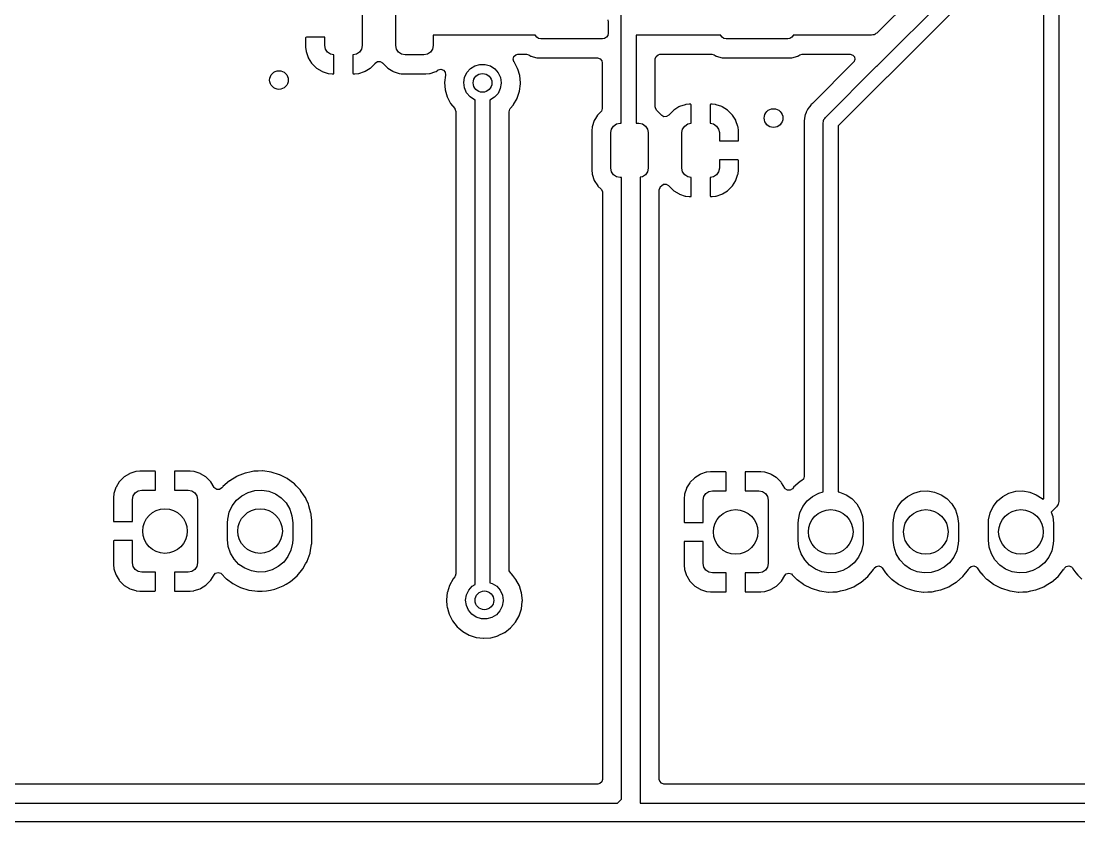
# Model space of a CAD drawing. Extents: x 63 to 234, y -148 to -41.
# Drawn here: x 122.4 to 150.65, y -147.57 to -126.19 of the extents above; entities that cross this region are included whole.
import ezdxf

# ---------------------------------------------------------------- set-up
doc = ezdxf.new("R2010")
doc.units = 0
doc.layers.add('BLACK', color=7, linetype='CONTINUOUS')

msp = doc.modelspace()

# ---------------------------------------------------------------- linework, layer by layer
at = {"layer": 'BLACK', "linetype": 'CONTINUOUS'}
for p, q in [((149.711, -138.935), (149.711, -96.8745)), ((150.111, -96.8764), (150.111, -139.019)), ((138.427, -128.917), (138.427, -122.755)), ((145.27, -127.378), (148.568, -124.081)), ((147.237, -124.525), (145.255, -126.507)), ((148.909, -124.305), (145.539, -127.675)), ((131.507, -125.89), (131.507, -126.84)), ((132.407, -126.84), (132.407, -125.89)), ((138.066, -126.158), (138.077, -126.215)), ((138.077, -126.215), (138.077, -126.515)), ((138.077, -126.515), (138.066, -126.572)), ((145.19, -126.548), (145.18, -126.554)), ((145.201, -126.545), (145.19, -126.548)), ((145.227, -126.524), (145.201, -126.545)), ((145.255, -126.507), (145.227, -126.524)), ((130.001, -126.625), (129.999, -126.633)), ((129.999, -126.633), (129.999, -126.887)), ((130.002, -126.623), (130.001, -126.625)), ((130.017, -126.619), (130.002, -126.623)), ((130.507, -126.619), (130.017, -126.619)), ((130.507, -126.84), (130.507, -126.619)), ((136.137, -126.565), (133.407, -126.565)), ((133.407, -126.565), (133.407, -126.84)), ((136.138, -126.572), (136.137, -126.565)), ((136.171, -126.621), (136.138, -126.572)), ((136.22, -126.654), (136.171, -126.621)), ((136.277, -126.665), (136.22, -126.654)), ((137.927, -126.665), (136.277, -126.665)), ((137.984, -126.654), (137.927, -126.665)), ((138.033, -126.621), (137.984, -126.654)), ((138.066, -126.572), (138.033, -126.621)), ((141.087, -126.565), (138.827, -126.565)), ((138.827, -126.565), (138.827, -128.917)), ((141.088, -126.572), (141.087, -126.565)), ((141.121, -126.621), (141.088, -126.572)), ((141.17, -126.654), (141.121, -126.621)), ((141.227, -126.665), (141.17, -126.654)), ((142.877, -126.665), (141.227, -126.665)), ((142.934, -126.654), (142.877, -126.665)), ((142.983, -126.621), (142.934, -126.654)), ((143.016, -126.572), (142.983, -126.621)), ((143.017, -126.565), (143.016, -126.572)), ((145.114, -126.565), (143.017, -126.565)), ((145.147, -126.558), (145.114, -126.565)), ((145.18, -126.554), (145.147, -126.558)), ((129.999, -126.887), (129.999, -126.894)), ((129.999, -126.894), (130.009, -126.989)), ((130.009, -126.989), (130.012, -127.003)), ((130.012, -127.003), (130.064, -127.157)), ((130.526, -126.936), (130.507, -126.84)), ((130.58, -127.017), (130.526, -126.936)), ((130.661, -127.071), (130.58, -127.017)), ((130.753, -127.089), (130.661, -127.071)), ((130.753, -127.584), (130.753, -127.089)), ((131.353, -127.071), (131.261, -127.089)), ((131.261, -127.089), (131.261, -127.58)), ((131.434, -127.017), (131.353, -127.071)), ((131.488, -126.936), (131.434, -127.017)), ((131.507, -126.84), (131.488, -126.936)), ((132.426, -126.936), (132.407, -126.84)), ((132.48, -127.017), (132.426, -126.936)), ((132.561, -127.071), (132.48, -127.017)), ((132.657, -127.09), (132.561, -127.071)), ((133.157, -127.09), (132.657, -127.09)), ((133.253, -127.071), (133.157, -127.09)), ((133.334, -127.017), (133.253, -127.071)), ((133.388, -126.936), (133.334, -127.017)), ((133.407, -126.84), (133.388, -126.936)), ((135.557, -127.133), (135.61, -127.086)), ((135.61, -127.086), (135.664, -127.073)), ((135.664, -127.073), (135.893, -127.073)), ((135.893, -127.073), (135.957, -127.091)), ((135.957, -127.091), (136.013, -127.124)), ((139.356, -127.131), (139.409, -127.085)), ((139.409, -127.085), (139.462, -127.073)), ((139.462, -127.073), (140.843, -127.073)), ((140.843, -127.073), (140.907, -127.091)), ((140.907, -127.091), (140.963, -127.124)), ((143.141, -127.124), (143.197, -127.091)), ((143.197, -127.091), (143.261, -127.073)), ((143.261, -127.073), (144.543, -127.073)), ((144.543, -127.073), (144.611, -127.094)), ((144.611, -127.094), (144.658, -127.147)), ((130.064, -127.157), (130.07, -127.17)), ((130.07, -127.17), (130.155, -127.308)), ((130.155, -127.308), (130.164, -127.319)), ((130.164, -127.319), (130.279, -127.434)), ((131.736, -127.433), (131.851, -127.318)), ((131.851, -127.318), (131.858, -127.309)), ((131.858, -127.309), (131.916, -127.268)), ((131.916, -127.268), (131.987, -127.265)), ((131.987, -127.265), (132.048, -127.301)), ((132.048, -127.301), (132.055, -127.308)), ((132.055, -127.308), (132.059, -127.314)), ((132.059, -127.314), (132.184, -127.439)), ((134.398, -127.457), (134.517, -127.382)), ((134.517, -127.382), (134.654, -127.343)), ((134.654, -127.343), (134.796, -127.344)), ((134.796, -127.344), (134.931, -127.384)), ((134.931, -127.384), (135.05, -127.461)), ((135.538, -127.201), (135.557, -127.133)), ((135.56, -127.269), (135.538, -127.201)), ((135.562, -127.273), (135.56, -127.269)), ((135.566, -127.277), (135.562, -127.273)), ((135.659, -127.452), (135.566, -127.277)), ((136.013, -127.124), (136.021, -127.126)), ((136.021, -127.126), (136.021, -127.126)), ((136.021, -127.126), (136.073, -127.142)), ((136.073, -127.142), (136.173, -127.171)), ((136.173, -127.171), (136.18, -127.171)), ((136.18, -127.171), (136.18, -127.171)), ((136.18, -127.171), (136.208, -127.173)), ((136.208, -127.173), (136.208, -127.173)), ((136.208, -127.173), (136.21, -127.173)), ((136.21, -127.173), (137.792, -127.173)), ((137.792, -127.173), (137.861, -127.194)), ((137.861, -127.194), (137.907, -127.247)), ((137.907, -127.247), (137.918, -127.299)), ((137.918, -127.299), (137.918, -128.522)), ((139.335, -127.2), (139.356, -127.131)), ((139.335, -128.479), (139.335, -127.2)), ((140.963, -127.124), (140.971, -127.126)), ((140.971, -127.126), (140.971, -127.126)), ((140.971, -127.126), (141.023, -127.142)), ((141.023, -127.142), (141.123, -127.171)), ((141.123, -127.171), (141.13, -127.171)), ((141.13, -127.171), (141.13, -127.171)), ((141.13, -127.171), (141.158, -127.173)), ((141.158, -127.173), (141.158, -127.173)), ((141.158, -127.173), (141.16, -127.173)), ((141.16, -127.173), (142.944, -127.173)), ((142.944, -127.173), (142.946, -127.173)), ((142.946, -127.173), (142.974, -127.171)), ((142.946, -127.173), (142.946, -127.173)), ((142.974, -127.171), (142.974, -127.171)), ((142.974, -127.171), (142.981, -127.171)), ((142.981, -127.171), (143.081, -127.142)), ((143.081, -127.142), (143.133, -127.126)), ((143.133, -127.126), (143.141, -127.124)), ((143.133, -127.126), (143.133, -127.126)), ((144.632, -127.289), (143.541, -128.38)), ((143.881, -128.76), (145.248, -127.392)), ((144.639, -127.282), (144.632, -127.289)), ((144.668, -127.217), (144.639, -127.282)), ((144.658, -127.147), (144.668, -127.217)), ((145.248, -127.392), (145.27, -127.378)), ((130.279, -127.434), (130.29, -127.443)), ((130.29, -127.443), (130.428, -127.528)), ((130.428, -127.528), (130.441, -127.534)), ((130.441, -127.534), (130.596, -127.585)), ((130.596, -127.585), (130.609, -127.588)), ((130.609, -127.588), (130.703, -127.598)), ((130.703, -127.598), (130.71, -127.598)), ((130.71, -127.598), (130.735, -127.598)), ((130.735, -127.598), (130.75, -127.594)), ((130.75, -127.594), (130.751, -127.592)), ((130.751, -127.592), (130.753, -127.584)), ((131.261, -127.58), (131.265, -127.595)), ((131.265, -127.595), (131.267, -127.596)), ((131.267, -127.596), (131.275, -127.598)), ((131.275, -127.598), (131.304, -127.598)), ((131.304, -127.598), (131.311, -127.598)), ((131.311, -127.598), (131.406, -127.588)), ((131.406, -127.588), (131.42, -127.585)), ((131.42, -127.585), (131.574, -127.533)), ((131.574, -127.533), (131.587, -127.527)), ((131.587, -127.527), (131.725, -127.442)), ((131.725, -127.442), (131.736, -127.433)), ((132.184, -127.439), (132.19, -127.443)), ((132.19, -127.443), (132.19, -127.443)), ((132.19, -127.443), (132.328, -127.528)), ((132.328, -127.528), (132.334, -127.532)), ((132.334, -127.532), (132.391, -127.551)), ((132.391, -127.551), (132.496, -127.586)), ((132.496, -127.586), (132.496, -127.586)), ((132.496, -127.586), (132.502, -127.588)), ((132.502, -127.588), (132.509, -127.588)), ((132.509, -127.588), (132.509, -127.588)), ((132.509, -127.588), (132.552, -127.593)), ((132.552, -127.593), (132.607, -127.598)), ((132.607, -127.598), (133.207, -127.598)), ((133.207, -127.598), (133.211, -127.598)), ((133.211, -127.598), (133.306, -127.588)), ((133.211, -127.598), (133.211, -127.598)), ((133.306, -127.588), (133.306, -127.588)), ((133.306, -127.588), (133.313, -127.588)), ((133.313, -127.588), (133.32, -127.585)), ((133.32, -127.585), (133.452, -127.541)), ((133.32, -127.585), (133.32, -127.585)), ((133.452, -127.541), (133.481, -127.532)), ((133.481, -127.532), (133.531, -127.5)), ((133.531, -127.5), (133.541, -127.494)), ((133.541, -127.494), (133.61, -127.475)), ((133.61, -127.475), (133.678, -127.496)), ((133.678, -127.496), (133.723, -127.551)), ((133.73, -127.628), (133.708, -127.824)), ((133.723, -127.551), (133.731, -127.626)), ((133.731, -127.626), (133.73, -127.628)), ((134.243, -127.692), (134.304, -127.564)), ((134.304, -127.564), (134.398, -127.457)), ((135.05, -127.461), (135.143, -127.569)), ((135.143, -127.569), (135.202, -127.698)), ((135.673, -127.498), (135.659, -127.452)), ((135.706, -127.61), (135.673, -127.498)), ((135.716, -127.641), (135.706, -127.61)), ((135.735, -127.838), (135.716, -127.641)), ((145.539, -127.675), (145.517, -127.689)), ((133.708, -127.824), (133.725, -128.021)), ((134.222, -127.832), (134.243, -127.692)), ((134.24, -127.973), (134.222, -127.832)), ((135.221, -127.85), (135.198, -127.99)), ((135.202, -127.698), (135.222, -127.838)), ((135.222, -127.838), (135.221, -127.85)), ((135.71, -128.063), (135.735, -127.866)), ((135.735, -127.866), (135.735, -127.838)), ((145.517, -127.689), (144.222, -128.984)), ((133.725, -128.021), (133.779, -128.211)), ((133.779, -128.211), (133.87, -128.387)), ((134.297, -128.102), (134.24, -127.973)), ((134.388, -128.211), (134.297, -128.102)), ((134.506, -128.289), (134.388, -128.211)), ((135.041, -128.223), (134.922, -128.296)), ((135.136, -128.118), (135.041, -128.223)), ((135.198, -127.99), (135.136, -128.118)), ((135.647, -128.25), (135.71, -128.063)), ((133.87, -128.387), (133.979, -128.525)), ((133.979, -128.525), (133.986, -128.534)), ((134.522, -128.294), (134.506, -128.289)), ((134.522, -141.229), (134.522, -128.294)), ((134.922, -128.296), (134.922, -141.184)), ((135.45, -128.54), (135.461, -128.525)), ((135.461, -128.525), (135.546, -128.427)), ((135.546, -128.427), (135.55, -128.422)), ((135.546, -128.427), (135.546, -128.427)), ((135.55, -128.422), (135.553, -128.417)), ((135.553, -128.417), (135.644, -128.256)), ((135.644, -128.256), (135.647, -128.25)), ((137.918, -128.522), (137.898, -128.59)), ((139.338, -128.506), (139.335, -128.479)), ((139.372, -128.568), (139.338, -128.506)), ((139.968, -128.479), (139.831, -128.565)), ((139.982, -128.473), (139.968, -128.479)), ((140.136, -128.422), (139.982, -128.473)), ((140.149, -128.419), (140.136, -128.422)), ((140.245, -128.409), (140.149, -128.419)), ((140.251, -128.409), (140.245, -128.409)), ((140.281, -128.409), (140.251, -128.409)), ((140.289, -128.41), (140.281, -128.409)), ((140.29, -128.411), (140.289, -128.41)), ((140.294, -128.427), (140.29, -128.411)), ((140.294, -128.917), (140.294, -128.427)), ((140.804, -128.414), (140.802, -128.422)), ((140.802, -128.422), (140.802, -128.917)), ((140.805, -128.413), (140.804, -128.414)), ((140.821, -128.409), (140.805, -128.413)), ((140.846, -128.409), (140.821, -128.409)), ((140.852, -128.409), (140.846, -128.409)), ((140.946, -128.419), (140.852, -128.409)), ((140.96, -128.421), (140.946, -128.419)), ((141.114, -128.473), (140.96, -128.421)), ((141.127, -128.479), (141.114, -128.473)), ((141.265, -128.564), (141.127, -128.479)), ((143.451, -128.481), (143.412, -128.531)), ((143.455, -128.476), (143.451, -128.481)), ((143.487, -128.43), (143.455, -128.476)), ((143.492, -128.423), (143.487, -128.43)), ((143.535, -128.385), (143.492, -128.423)), ((143.541, -128.38), (143.535, -128.385)), ((133.986, -128.534), (134.012, -128.599)), ((134.012, -128.599), (134.013, -128.612)), ((134.013, -128.612), (134.013, -140.946)), ((135.43, -128.608), (135.45, -128.54)), ((135.43, -140.832), (135.43, -128.608)), ((137.741, -128.787), (137.706, -128.844)), ((137.795, -128.7), (137.741, -128.787)), ((137.799, -128.693), (137.795, -128.7)), ((137.795, -128.7), (137.795, -128.7)), ((137.865, -128.627), (137.799, -128.693)), ((137.882, -128.611), (137.865, -128.627)), ((137.898, -128.59), (137.882, -128.611)), ((139.497, -128.692), (139.372, -128.568)), ((139.501, -128.698), (139.497, -128.692)), ((139.507, -128.706), (139.501, -128.698)), ((139.569, -128.742), (139.507, -128.706)), ((139.64, -128.738), (139.569, -128.742)), ((139.698, -128.697), (139.64, -128.738)), ((139.705, -128.688), (139.698, -128.697)), ((139.819, -128.574), (139.705, -128.688)), ((139.831, -128.565), (139.819, -128.574)), ((141.277, -128.573), (141.265, -128.564)), ((141.391, -128.687), (141.277, -128.573)), ((141.4, -128.699), (141.391, -128.687)), ((141.486, -128.837), (141.4, -128.699)), ((143.321, -128.793), (143.31, -128.856)), ((143.322, -128.787), (143.321, -128.793)), ((143.33, -128.731), (143.322, -128.787)), ((143.331, -128.724), (143.33, -128.731)), ((143.33, -128.731), (143.33, -128.731)), ((143.333, -128.716), (143.331, -128.724)), ((143.334, -128.714), (143.333, -128.716)), ((143.339, -128.698), (143.334, -128.714)), ((143.34, -128.695), (143.339, -128.698)), ((143.341, -128.688), (143.34, -128.695)), ((143.367, -128.629), (143.341, -128.688)), ((143.37, -128.623), (143.367, -128.629)), ((143.39, -128.571), (143.37, -128.623)), ((143.393, -128.564), (143.39, -128.571)), ((143.39, -128.571), (143.39, -128.571)), ((143.397, -128.558), (143.393, -128.564)), ((143.399, -128.555), (143.397, -128.558)), ((143.407, -128.54), (143.399, -128.555)), ((143.408, -128.538), (143.407, -128.54)), ((143.412, -128.531), (143.408, -128.538)), ((143.842, -128.814), (143.863, -128.788)), ((143.863, -128.788), (143.881, -128.76)), ((137.651, -129.012), (137.64, -129.116)), ((137.706, -128.844), (137.651, -129.012)), ((138.148, -129.167), (138.167, -129.071)), ((138.167, -129.071), (138.222, -128.99)), ((138.222, -128.99), (138.303, -128.936)), ((138.303, -128.936), (138.398, -128.917)), ((138.398, -128.917), (138.427, -128.917)), ((138.827, -128.917), (138.898, -128.917)), ((138.898, -128.917), (138.994, -128.936)), ((138.994, -128.936), (139.075, -128.99)), ((139.075, -128.99), (139.129, -129.071)), ((139.129, -129.071), (139.148, -129.167)), ((140.048, -129.167), (140.067, -129.071)), ((140.067, -129.071), (140.122, -128.99)), ((140.122, -128.99), (140.203, -128.936)), ((140.203, -128.936), (140.294, -128.917)), ((140.802, -128.917), (140.894, -128.936)), ((140.894, -128.936), (140.975, -128.99)), ((140.975, -128.99), (141.029, -129.071)), ((141.029, -129.071), (141.048, -129.167)), ((141.492, -128.85), (141.486, -128.837)), ((141.543, -129.004), (141.492, -128.85)), ((141.546, -129.017), (141.543, -129.004)), ((141.556, -129.113), (141.546, -129.017)), ((143.31, -128.856), (143.31, -128.864)), ((143.31, -128.864), (143.31, -128.864)), ((143.31, -128.864), (143.313, -128.918)), ((143.313, -128.918), (143.314, -128.926)), ((143.314, -128.926), (143.314, -138.349)), ((143.822, -128.901), (143.829, -128.868)), ((143.822, -138.76), (143.822, -128.901)), ((143.829, -128.868), (143.833, -128.835)), ((143.833, -128.835), (143.839, -128.825)), ((143.839, -128.825), (143.842, -128.814)), ((144.222, -128.984), (144.222, -138.758)), ((137.64, -129.116), (137.64, -130.167)), ((138.148, -130.117), (138.148, -129.167)), ((139.148, -129.167), (139.148, -130.117)), ((140.048, -130.117), (140.048, -129.167)), ((141.048, -129.167), (141.048, -129.388)), ((141.555, -129.382), (141.556, -129.374)), ((141.556, -129.12), (141.556, -129.113)), ((141.556, -129.374), (141.556, -129.12)), ((141.048, -129.388), (141.538, -129.388)), ((141.538, -129.388), (141.554, -129.383)), ((141.554, -129.383), (141.555, -129.382)), ((141.543, -129.896), (141.048, -129.896)), ((141.048, -129.896), (141.048, -130.117)), ((141.551, -129.897), (141.543, -129.896)), ((141.552, -129.898), (141.551, -129.897)), ((141.556, -129.914), (141.552, -129.898)), ((141.556, -130.164), (141.556, -129.914)), ((137.64, -130.167), (137.64, -130.17)), ((137.64, -130.17), (137.64, -130.17)), ((137.64, -130.17), (137.65, -130.265)), ((138.167, -130.212), (138.148, -130.117)), ((138.222, -130.293), (138.167, -130.212)), ((139.129, -130.212), (139.075, -130.293)), ((139.148, -130.117), (139.129, -130.212)), ((140.067, -130.212), (140.048, -130.117)), ((140.122, -130.293), (140.067, -130.212)), ((141.029, -130.212), (140.975, -130.293)), ((141.048, -130.117), (141.029, -130.212)), ((141.546, -130.265), (141.556, -130.17)), ((141.556, -130.17), (141.556, -130.164)), ((137.65, -130.265), (137.651, -130.273)), ((137.651, -130.273), (137.707, -130.441)), ((137.707, -130.441), (137.8, -130.591)), ((138.303, -130.348), (138.222, -130.293)), ((138.398, -130.367), (138.303, -130.348)), ((138.434, -130.367), (138.398, -130.367)), ((138.434, -146.962), (138.434, -130.367)), ((138.994, -130.348), (138.934, -130.36)), ((138.934, -130.36), (138.934, -147.066)), ((139.075, -130.293), (138.994, -130.348)), ((140.203, -130.348), (140.122, -130.293)), ((140.294, -130.366), (140.203, -130.348)), ((140.294, -130.861), (140.294, -130.366)), ((140.894, -130.348), (140.802, -130.366)), ((140.802, -130.366), (140.802, -130.856)), ((140.975, -130.293), (140.894, -130.348)), ((141.401, -130.583), (141.486, -130.445)), ((141.486, -130.445), (141.492, -130.432)), ((141.492, -130.432), (141.544, -130.278)), ((141.544, -130.278), (141.546, -130.265)), ((137.8, -130.591), (137.805, -130.596)), ((137.805, -130.596), (137.889, -130.679)), ((137.889, -130.679), (137.923, -130.742)), ((137.923, -130.742), (137.925, -130.769)), ((137.925, -130.769), (137.925, -146.435)), ((139.442, -130.697), (139.463, -130.629)), ((139.442, -146.435), (139.442, -130.697)), ((139.463, -130.629), (139.479, -130.608)), ((139.479, -130.608), (139.493, -130.595)), ((139.493, -130.595), (139.498, -130.59)), ((139.498, -130.59), (139.501, -130.585)), ((139.501, -130.585), (139.558, -130.545)), ((139.558, -130.545), (139.629, -130.542)), ((139.629, -130.542), (139.69, -130.577)), ((139.69, -130.577), (139.697, -130.586)), ((139.697, -130.586), (139.705, -130.596)), ((139.705, -130.596), (139.82, -130.71)), ((139.82, -130.71), (139.832, -130.719)), ((139.832, -130.719), (139.97, -130.804)), ((141.128, -130.804), (141.266, -130.719)), ((141.266, -130.719), (141.278, -130.71)), ((141.278, -130.71), (141.392, -130.595)), ((141.392, -130.595), (141.401, -130.583)), ((139.97, -130.804), (139.983, -130.811)), ((139.983, -130.811), (140.137, -130.862)), ((140.137, -130.862), (140.15, -130.865)), ((140.15, -130.865), (140.245, -130.874)), ((140.245, -130.874), (140.251, -130.875)), ((140.251, -130.875), (140.276, -130.875)), ((140.276, -130.875), (140.292, -130.87)), ((140.292, -130.87), (140.293, -130.869)), ((140.293, -130.869), (140.294, -130.861)), ((140.802, -130.856), (140.807, -130.872)), ((140.807, -130.872), (140.808, -130.873)), ((140.808, -130.873), (140.816, -130.875)), ((140.816, -130.875), (140.845, -130.875)), ((140.845, -130.875), (140.852, -130.874)), ((140.852, -130.874), (140.948, -130.864)), ((140.948, -130.864), (140.961, -130.861)), ((140.961, -130.861), (141.115, -130.81)), ((141.115, -130.81), (141.128, -130.804)), ((125.143, -138.369), (125.028, -138.484)), ((125.154, -138.36), (125.143, -138.369)), ((125.292, -138.275), (125.154, -138.36)), ((125.305, -138.269), (125.292, -138.275)), ((125.459, -138.217), (125.305, -138.269)), ((125.473, -138.214), (125.459, -138.217)), ((125.568, -138.204), (125.473, -138.214)), ((125.575, -138.204), (125.568, -138.204)), ((125.974, -138.204), (125.575, -138.204)), ((125.982, -138.206), (125.974, -138.204)), ((125.984, -138.207), (125.982, -138.206)), ((125.988, -138.222), (125.984, -138.207)), ((125.988, -138.712), (125.988, -138.222)), ((126.498, -138.21), (126.496, -138.218)), ((126.496, -138.218), (126.496, -138.712)), ((126.499, -138.208), (126.498, -138.21)), ((126.514, -138.204), (126.499, -138.208)), ((126.909, -138.204), (126.514, -138.204)), ((126.916, -138.204), (126.909, -138.204)), ((127.01, -138.214), (126.916, -138.204)), ((127.023, -138.217), (127.01, -138.214)), ((127.178, -138.268), (127.023, -138.217)), ((127.191, -138.274), (127.178, -138.268)), ((127.329, -138.359), (127.191, -138.274)), ((127.34, -138.368), (127.329, -138.359)), ((127.455, -138.483), (127.34, -138.368)), ((128.162, -138.346), (127.971, -138.461)), ((128.167, -138.343), (128.162, -138.346)), ((128.162, -138.346), (128.162, -138.346)), ((128.384, -138.257), (128.167, -138.343)), ((128.39, -138.256), (128.384, -138.257)), ((128.544, -138.223), (128.39, -138.256)), ((128.39, -138.256), (128.39, -138.256)), ((128.613, -138.209), (128.544, -138.223)), ((128.73, -138.204), (128.613, -138.209)), ((128.842, -138.2), (128.73, -138.204)), ((128.847, -138.2), (128.842, -138.2)), ((128.842, -138.2), (128.842, -138.2)), ((128.852, -138.201), (128.847, -138.2)), ((129.074, -138.23), (128.852, -138.201)), ((128.852, -138.201), (128.852, -138.201)), ((129.079, -138.231), (129.074, -138.23)), ((129.074, -138.23), (129.074, -138.23)), ((129.302, -138.3), (129.079, -138.231)), ((129.307, -138.303), (129.302, -138.3)), ((129.506, -138.404), (129.307, -138.303)), ((129.307, -138.303), (129.307, -138.303)), ((129.511, -138.406), (129.506, -138.404)), ((129.506, -138.404), (129.506, -138.404)), ((129.515, -138.409), (129.511, -138.406)), ((129.676, -138.529), (129.515, -138.409)), ((129.515, -138.409), (129.515, -138.409)), ((140.383, -138.389), (140.268, -138.504)), ((140.394, -138.38), (140.383, -138.389)), ((140.532, -138.295), (140.394, -138.38)), ((140.545, -138.289), (140.532, -138.295)), ((140.699, -138.237), (140.545, -138.289)), ((140.713, -138.234), (140.699, -138.237)), ((140.808, -138.224), (140.713, -138.234)), ((140.815, -138.224), (140.808, -138.224)), ((141.214, -138.224), (140.815, -138.224)), ((141.222, -138.226), (141.214, -138.224)), ((141.224, -138.227), (141.222, -138.226)), ((141.228, -138.242), (141.224, -138.227)), ((141.228, -138.732), (141.228, -138.242)), ((141.738, -138.23), (141.736, -138.238)), ((141.736, -138.238), (141.736, -138.732)), ((141.739, -138.228), (141.738, -138.23)), ((141.754, -138.224), (141.739, -138.228)), ((142.149, -138.224), (141.754, -138.224)), ((142.156, -138.224), (142.149, -138.224)), ((142.25, -138.234), (142.156, -138.224)), ((142.263, -138.237), (142.25, -138.234)), ((142.418, -138.288), (142.263, -138.237)), ((142.431, -138.294), (142.418, -138.288)), ((142.569, -138.379), (142.431, -138.294)), ((142.58, -138.388), (142.569, -138.379)), ((142.695, -138.503), (142.58, -138.388)), ((143.314, -138.349), (143.293, -138.417)), ((124.928, -138.646), (124.877, -138.801)), ((124.934, -138.633), (124.928, -138.646)), ((125.019, -138.495), (124.934, -138.633)), ((125.028, -138.484), (125.019, -138.495)), ((127.464, -138.494), (127.455, -138.483)), ((127.553, -138.638), (127.464, -138.494)), ((127.554, -138.638), (127.553, -138.638)), ((127.569, -138.66), (127.554, -138.638)), ((127.63, -138.697), (127.569, -138.66)), ((127.701, -138.695), (127.63, -138.697)), ((127.759, -138.655), (127.701, -138.695)), ((127.787, -138.622), (127.759, -138.655)), ((127.79, -138.617), (127.787, -138.622)), ((127.967, -138.464), (127.79, -138.617)), ((127.971, -138.461), (127.967, -138.464)), ((127.971, -138.461), (127.971, -138.461)), ((129.699, -138.546), (129.676, -138.529)), ((129.748, -138.598), (129.699, -138.546)), ((129.851, -138.706), (129.748, -138.598)), ((140.168, -138.666), (140.117, -138.821)), ((140.174, -138.653), (140.168, -138.666)), ((140.259, -138.515), (140.174, -138.653)), ((140.268, -138.504), (140.259, -138.515)), ((142.704, -138.514), (142.695, -138.503)), ((142.793, -138.658), (142.704, -138.514)), ((142.794, -138.658), (142.793, -138.658)), ((142.809, -138.68), (142.794, -138.658)), ((142.87, -138.717), (142.809, -138.68)), ((142.999, -138.675), (142.941, -138.715)), ((143.027, -138.642), (142.999, -138.675)), ((143.03, -138.637), (143.027, -138.642)), ((143.207, -138.484), (143.03, -138.637)), ((143.253, -138.456), (143.207, -138.484)), ((143.293, -138.417), (143.253, -138.456)), ((124.874, -138.814), (124.864, -138.908)), ((124.864, -138.908), (124.864, -138.915)), ((124.864, -138.915), (124.864, -139.535)), ((124.877, -138.801), (124.874, -138.814)), ((125.372, -138.962), (125.391, -138.866)), ((125.372, -139.553), (125.372, -138.962)), ((125.391, -138.866), (125.445, -138.785)), ((125.445, -138.785), (125.526, -138.731)), ((125.526, -138.731), (125.622, -138.712)), ((125.622, -138.712), (125.988, -138.712)), ((126.496, -138.712), (126.862, -138.712)), ((126.862, -138.712), (126.958, -138.731)), ((126.958, -138.731), (127.039, -138.785)), ((127.039, -138.785), (127.093, -138.866)), ((127.093, -138.866), (127.112, -138.962)), ((127.112, -138.962), (127.112, -140.652)), ((128.152, -138.982), (128.296, -138.861)), ((128.296, -138.861), (128.462, -138.773)), ((128.462, -138.773), (128.643, -138.723)), ((128.643, -138.723), (128.831, -138.713)), ((128.831, -138.713), (129.016, -138.744)), ((129.016, -138.744), (129.19, -138.814)), ((129.19, -138.814), (129.346, -138.919)), ((129.346, -138.919), (129.475, -139.056)), ((129.86, -138.715), (129.851, -138.706)), ((129.863, -138.72), (129.86, -138.715)), ((129.96, -138.864), (129.863, -138.72)), ((129.863, -138.72), (129.863, -138.72)), ((129.991, -138.909), (129.96, -138.864)), ((130.013, -138.958), (129.991, -138.909)), ((130.071, -139.087), (130.013, -138.958)), ((140.114, -138.834), (140.104, -138.928)), ((140.104, -138.928), (140.104, -138.935)), ((140.104, -138.935), (140.104, -139.555)), ((140.117, -138.821), (140.114, -138.834)), ((140.612, -138.982), (140.631, -138.886)), ((140.631, -138.886), (140.685, -138.805)), ((140.685, -138.805), (140.766, -138.751)), ((140.766, -138.751), (140.862, -138.732)), ((140.862, -138.732), (141.228, -138.732)), ((141.736, -138.732), (142.102, -138.732)), ((142.102, -138.732), (142.198, -138.751)), ((142.198, -138.751), (142.279, -138.805)), ((142.279, -138.805), (142.333, -138.886)), ((142.333, -138.886), (142.352, -138.982)), ((142.941, -138.715), (142.87, -138.717)), ((143.392, -139.002), (143.536, -138.881)), ((143.536, -138.881), (143.702, -138.793)), ((143.702, -138.793), (143.822, -138.76)), ((144.222, -138.758), (144.256, -138.764)), ((144.256, -138.764), (144.43, -138.834)), ((144.43, -138.834), (144.586, -138.939)), ((144.586, -138.939), (144.715, -139.076)), ((145.932, -139.002), (146.076, -138.881)), ((146.076, -138.881), (146.242, -138.793)), ((146.242, -138.793), (146.423, -138.743)), ((146.423, -138.743), (146.611, -138.733)), ((146.611, -138.733), (146.796, -138.764)), ((146.796, -138.764), (146.97, -138.834)), ((146.97, -138.834), (147.126, -138.939)), ((147.126, -138.939), (147.255, -139.076)), ((148.472, -139.002), (148.616, -138.881)), ((148.616, -138.881), (148.782, -138.793)), ((148.782, -138.793), (148.963, -138.743)), ((148.963, -138.743), (149.151, -138.733)), ((149.151, -138.733), (149.336, -138.764)), ((149.336, -138.764), (149.51, -138.834)), ((149.51, -138.834), (149.666, -138.939)), ((149.666, -138.939), (149.686, -138.96)), ((149.686, -138.96), (149.711, -138.935)), ((127.958, -139.302), (128.038, -139.131)), ((128.038, -139.131), (128.152, -138.982)), ((129.475, -139.056), (129.572, -139.217)), ((129.572, -139.217), (129.632, -139.395)), ((130.087, -139.122), (130.071, -139.087)), ((130.088, -139.128), (130.087, -139.122)), ((130.141, -139.331), (130.088, -139.128)), ((130.088, -139.128), (130.088, -139.128)), ((140.612, -139.573), (140.612, -138.982)), ((142.352, -138.982), (142.352, -140.672)), ((143.198, -139.322), (143.278, -139.151)), ((143.278, -139.151), (143.392, -139.002)), ((144.715, -139.076), (144.812, -139.237)), ((144.812, -139.237), (144.872, -139.415)), ((145.738, -139.322), (145.818, -139.151)), ((145.818, -139.151), (145.932, -139.002)), ((147.255, -139.076), (147.352, -139.237)), ((147.352, -139.237), (147.412, -139.415)), ((148.278, -139.322), (148.358, -139.151)), ((148.358, -139.151), (148.472, -139.002)), ((150.052, -139.16), (149.913, -139.299)), ((150.07, -139.131), (150.052, -139.16)), ((150.091, -139.105), (150.07, -139.131)), ((150.093, -139.094), (150.091, -139.105)), ((150.1, -139.084), (150.093, -139.094)), ((150.103, -139.051), (150.1, -139.084)), ((150.111, -139.019), (150.103, -139.051)), ((124.864, -139.535), (124.868, -139.55)), ((127.912, -139.582), (127.917, -139.485)), ((127.917, -139.485), (127.958, -139.302)), ((129.632, -139.395), (129.652, -139.582)), ((130.146, -139.349), (130.141, -139.331)), ((130.146, -139.354), (130.146, -139.349)), ((130.147, -139.369), (130.146, -139.354)), ((130.146, -139.354), (130.146, -139.354)), ((130.16, -139.523), (130.147, -139.369)), ((130.16, -140.138), (130.16, -139.523)), ((143.152, -139.602), (143.157, -139.505)), ((143.157, -139.505), (143.198, -139.322)), ((144.872, -139.415), (144.892, -139.602)), ((145.692, -139.602), (145.697, -139.505)), ((145.697, -139.505), (145.738, -139.322)), ((147.412, -139.415), (147.432, -139.602)), ((148.232, -139.602), (148.237, -139.505)), ((148.237, -139.505), (148.278, -139.322)), ((149.913, -139.299), (149.952, -139.415)), ((149.952, -139.415), (149.972, -139.602)), ((124.868, -139.55), (124.87, -139.551)), ((124.87, -139.551), (124.878, -139.553)), ((124.878, -139.553), (125.372, -139.553)), ((127.912, -140.032), (127.912, -139.582)), ((129.652, -139.582), (129.652, -140.032)), ((140.104, -139.555), (140.108, -139.57)), ((140.108, -139.57), (140.11, -139.571)), ((140.11, -139.571), (140.118, -139.573)), ((140.118, -139.573), (140.612, -139.573)), ((143.152, -140.052), (143.152, -139.602)), ((144.892, -139.602), (144.892, -140.052)), ((145.692, -140.052), (145.692, -139.602)), ((147.432, -139.602), (147.432, -140.052)), ((148.232, -140.052), (148.232, -139.602)), ((149.972, -139.602), (149.972, -140.052)), ((124.866, -140.067), (124.864, -140.075)), ((124.864, -140.075), (124.864, -140.699)), ((124.867, -140.065), (124.866, -140.067)), ((124.882, -140.061), (124.867, -140.065)), ((125.372, -140.061), (124.882, -140.061)), ((125.372, -140.652), (125.372, -140.061)), ((127.932, -140.219), (127.912, -140.032)), ((129.652, -140.032), (129.647, -140.129)), ((140.106, -140.087), (140.104, -140.095)), ((140.104, -140.095), (140.104, -140.719)), ((140.107, -140.085), (140.106, -140.087)), ((140.122, -140.081), (140.107, -140.085)), ((140.612, -140.081), (140.122, -140.081)), ((140.612, -140.672), (140.612, -140.081)), ((143.172, -140.239), (143.152, -140.052)), ((144.892, -140.052), (144.887, -140.149)), ((145.712, -140.239), (145.692, -140.052)), ((147.432, -140.052), (147.427, -140.149)), ((148.252, -140.239), (148.232, -140.052)), ((149.972, -140.052), (149.967, -140.149)), ((127.992, -140.397), (127.932, -140.219)), ((129.606, -140.312), (129.526, -140.483)), ((129.647, -140.129), (129.606, -140.312)), ((130.038, -140.612), (130.118, -140.392)), ((130.118, -140.392), (130.119, -140.384)), ((130.119, -140.384), (130.141, -140.265)), ((130.141, -140.265), (130.159, -140.162)), ((130.159, -140.162), (130.16, -140.138)), ((143.232, -140.417), (143.172, -140.239)), ((144.846, -140.332), (144.766, -140.503)), ((144.887, -140.149), (144.846, -140.332)), ((145.772, -140.417), (145.712, -140.239)), ((147.386, -140.332), (147.306, -140.503)), ((147.427, -140.149), (147.386, -140.332)), ((148.312, -140.417), (148.252, -140.239)), ((149.926, -140.332), (149.846, -140.503)), ((149.967, -140.149), (149.926, -140.332)), ((125.391, -140.748), (125.372, -140.652)), ((127.112, -140.652), (127.093, -140.748)), ((128.089, -140.558), (127.992, -140.397)), ((128.218, -140.695), (128.089, -140.558)), ((129.412, -140.632), (129.268, -140.753)), ((129.526, -140.483), (129.412, -140.632)), ((129.999, -140.681), (130.035, -140.617)), ((130.035, -140.617), (130.038, -140.612)), ((130.035, -140.617), (130.035, -140.617)), ((140.631, -140.768), (140.612, -140.672)), ((142.352, -140.672), (142.333, -140.768)), ((143.329, -140.578), (143.232, -140.417)), ((143.458, -140.715), (143.329, -140.578)), ((144.652, -140.652), (144.508, -140.773)), ((144.766, -140.503), (144.652, -140.652)), ((145.869, -140.578), (145.772, -140.417)), ((145.998, -140.715), (145.869, -140.578)), ((147.192, -140.652), (147.048, -140.773)), ((147.306, -140.503), (147.192, -140.652)), ((148.409, -140.578), (148.312, -140.417)), ((148.538, -140.715), (148.409, -140.578)), ((149.732, -140.652), (149.588, -140.773)), ((149.846, -140.503), (149.732, -140.652)), ((124.864, -140.699), (124.864, -140.706)), ((124.864, -140.706), (124.874, -140.801)), ((124.874, -140.801), (124.877, -140.815)), ((124.877, -140.815), (124.929, -140.969)), ((125.445, -140.829), (125.391, -140.748)), ((125.526, -140.883), (125.445, -140.829)), ((125.622, -140.902), (125.526, -140.883)), ((125.988, -140.902), (125.622, -140.902)), ((125.988, -141.396), (125.988, -140.902)), ((126.862, -140.902), (126.496, -140.902)), ((126.496, -140.902), (126.496, -141.392)), ((126.958, -140.883), (126.862, -140.902)), ((127.039, -140.829), (126.958, -140.883)), ((127.093, -140.748), (127.039, -140.829)), ((127.556, -140.976), (127.595, -140.931)), ((127.595, -140.931), (127.663, -140.912)), ((127.663, -140.912), (127.731, -140.932)), ((127.731, -140.932), (127.753, -140.951)), ((127.753, -140.951), (127.865, -141.068)), ((128.374, -140.8), (128.218, -140.695)), ((128.548, -140.87), (128.374, -140.8)), ((128.733, -140.901), (128.548, -140.87)), ((128.921, -140.891), (128.733, -140.901)), ((129.102, -140.841), (128.921, -140.891)), ((129.268, -140.753), (129.102, -140.841)), ((129.774, -140.997), (129.922, -140.816)), ((129.922, -140.816), (129.999, -140.681)), ((134.013, -140.946), (133.993, -141.014)), ((135.436, -140.87), (135.43, -140.832)), ((135.476, -140.929), (135.436, -140.87)), ((135.487, -140.938), (135.476, -140.929)), ((135.491, -140.942), (135.487, -140.938)), ((135.487, -140.938), (135.487, -140.938)), ((135.495, -140.947), (135.491, -140.942)), ((135.53, -140.989), (135.495, -140.947)), ((135.495, -140.947), (135.495, -140.947)), ((140.104, -140.719), (140.104, -140.726)), ((140.104, -140.726), (140.114, -140.821)), ((140.114, -140.821), (140.117, -140.835)), ((140.117, -140.835), (140.169, -140.989)), ((140.685, -140.849), (140.631, -140.768)), ((140.766, -140.903), (140.685, -140.849)), ((140.862, -140.922), (140.766, -140.903)), ((141.228, -140.922), (140.862, -140.922)), ((141.228, -141.416), (141.228, -140.922)), ((142.102, -140.922), (141.736, -140.922)), ((141.736, -140.922), (141.736, -141.412)), ((142.198, -140.903), (142.102, -140.922)), ((142.279, -140.849), (142.198, -140.903)), ((142.333, -140.768), (142.279, -140.849)), ((142.796, -140.996), (142.835, -140.951)), ((142.835, -140.951), (142.903, -140.932)), ((142.903, -140.932), (142.971, -140.952)), ((142.971, -140.952), (142.993, -140.971)), ((143.614, -140.82), (143.458, -140.715)), ((143.788, -140.89), (143.614, -140.82)), ((143.973, -140.921), (143.788, -140.89)), ((144.161, -140.911), (143.973, -140.921)), ((144.342, -140.861), (144.161, -140.911)), ((144.508, -140.773), (144.342, -140.861)), ((145.014, -141.017), (145.162, -140.836)), ((145.162, -140.836), (145.165, -140.831)), ((145.165, -140.831), (145.183, -140.798)), ((145.165, -140.831), (145.165, -140.831)), ((145.183, -140.798), (145.234, -140.749)), ((145.234, -140.749), (145.304, -140.735)), ((145.304, -140.735), (145.37, -140.761)), ((145.37, -140.761), (145.397, -140.79)), ((145.397, -140.79), (145.411, -140.811)), ((145.411, -140.811), (145.484, -140.919)), ((145.484, -140.919), (145.487, -140.923)), ((145.487, -140.923), (145.487, -140.923)), ((145.487, -140.923), (145.541, -140.979)), ((146.154, -140.82), (145.998, -140.715)), ((146.328, -140.89), (146.154, -140.82)), ((146.513, -140.921), (146.328, -140.89)), ((146.701, -140.911), (146.513, -140.921)), ((146.882, -140.861), (146.701, -140.911)), ((147.048, -140.773), (146.882, -140.861)), ((147.554, -141.017), (147.702, -140.836)), ((147.702, -140.836), (147.705, -140.831)), ((147.705, -140.831), (147.723, -140.798)), ((147.705, -140.831), (147.705, -140.831)), ((147.723, -140.798), (147.774, -140.749)), ((147.774, -140.749), (147.844, -140.735)), ((147.844, -140.735), (147.91, -140.761)), ((147.91, -140.761), (147.937, -140.79)), ((147.937, -140.79), (147.951, -140.811)), ((147.951, -140.811), (148.024, -140.919)), ((148.024, -140.919), (148.027, -140.923)), ((148.027, -140.923), (148.027, -140.923)), ((148.027, -140.923), (148.081, -140.979)), ((148.694, -140.82), (148.538, -140.715)), ((148.868, -140.89), (148.694, -140.82)), ((149.053, -140.921), (148.868, -140.89)), ((149.241, -140.911), (149.053, -140.921)), ((149.422, -140.861), (149.241, -140.911)), ((149.588, -140.773), (149.422, -140.861)), ((150.094, -141.017), (150.242, -140.836)), ((150.242, -140.836), (150.245, -140.831)), ((150.245, -140.831), (150.263, -140.798)), ((150.245, -140.831), (150.245, -140.831)), ((150.263, -140.798), (150.314, -140.749)), ((150.314, -140.749), (150.384, -140.735)), ((150.384, -140.735), (150.45, -140.761)), ((150.45, -140.761), (150.477, -140.79)), ((150.477, -140.79), (150.491, -140.811)), ((150.491, -140.811), (150.564, -140.919)), ((150.564, -140.919), (150.567, -140.923)), ((150.567, -140.923), (150.567, -140.923)), ((150.567, -140.923), (150.621, -140.979)), ((124.929, -140.969), (124.935, -140.982)), ((124.935, -140.982), (125.02, -141.12)), ((125.02, -141.12), (125.029, -141.131)), ((125.029, -141.131), (125.144, -141.246)), ((127.341, -141.245), (127.456, -141.13)), ((127.456, -141.13), (127.465, -141.119)), ((127.465, -141.119), (127.554, -140.975)), ((127.554, -140.975), (127.556, -140.976)), ((127.865, -141.068), (127.87, -141.071)), ((127.87, -141.071), (127.884, -141.082)), ((127.884, -141.082), (128.053, -141.208)), ((128.053, -141.208), (128.058, -141.21)), ((128.058, -141.21), (128.058, -141.21)), ((128.058, -141.21), (128.186, -141.276)), ((129.397, -141.271), (129.474, -141.225)), ((129.474, -141.225), (129.593, -141.153)), ((129.593, -141.153), (129.597, -141.15)), ((129.593, -141.153), (129.593, -141.153)), ((129.597, -141.15), (129.774, -140.997)), ((133.936, -141.083), (133.841, -141.257)), ((133.984, -141.027), (133.936, -141.083)), ((133.993, -141.014), (133.984, -141.027)), ((134.448, -141.275), (134.522, -141.229)), ((134.922, -141.184), (134.982, -141.202)), ((134.982, -141.202), (135.101, -141.279)), ((135.616, -141.095), (135.53, -140.989)), ((135.709, -141.27), (135.616, -141.095)), ((140.169, -140.989), (140.175, -141.002)), ((140.175, -141.002), (140.26, -141.14)), ((140.26, -141.14), (140.269, -141.151)), ((140.269, -141.151), (140.384, -141.266)), ((142.581, -141.265), (142.696, -141.15)), ((142.696, -141.15), (142.705, -141.139)), ((142.705, -141.139), (142.794, -140.995)), ((142.794, -140.995), (142.796, -140.996)), ((142.993, -140.971), (143.105, -141.088)), ((143.105, -141.088), (143.11, -141.091)), ((143.11, -141.091), (143.125, -141.103)), ((143.125, -141.103), (143.293, -141.228)), ((143.293, -141.228), (143.298, -141.23)), ((143.298, -141.23), (143.298, -141.23)), ((143.298, -141.23), (143.497, -141.331)), ((144.699, -141.254), (144.833, -141.173)), ((144.833, -141.173), (144.837, -141.17)), ((144.833, -141.173), (144.833, -141.173)), ((144.837, -141.17), (145.014, -141.017)), ((145.541, -140.979), (145.645, -141.088)), ((145.645, -141.088), (145.65, -141.091)), ((145.65, -141.091), (145.665, -141.103)), ((145.665, -141.103), (145.833, -141.228)), ((145.833, -141.228), (145.838, -141.23)), ((145.838, -141.23), (145.838, -141.23)), ((145.838, -141.23), (146.037, -141.331)), ((147.239, -141.254), (147.373, -141.173)), ((147.373, -141.173), (147.377, -141.17)), ((147.373, -141.173), (147.373, -141.173)), ((147.377, -141.17), (147.554, -141.017)), ((148.081, -140.979), (148.185, -141.088)), ((148.185, -141.088), (148.19, -141.091)), ((148.19, -141.091), (148.205, -141.103)), ((148.205, -141.103), (148.373, -141.228)), ((148.373, -141.228), (148.378, -141.23)), ((148.378, -141.23), (148.378, -141.23)), ((148.378, -141.23), (148.577, -141.331)), ((149.779, -141.254), (149.913, -141.173)), ((149.913, -141.173), (149.917, -141.17)), ((149.913, -141.173), (149.913, -141.173)), ((149.917, -141.17), (150.094, -141.017)), ((150.621, -140.979), (150.725, -141.088)), ((125.144, -141.246), (125.155, -141.255)), ((125.155, -141.255), (125.293, -141.34)), ((125.293, -141.34), (125.306, -141.346)), ((125.306, -141.346), (125.461, -141.397)), ((125.461, -141.397), (125.474, -141.4)), ((125.474, -141.4), (125.568, -141.41)), ((125.568, -141.41), (125.575, -141.41)), ((125.575, -141.41), (125.97, -141.41)), ((125.97, -141.41), (125.985, -141.406)), ((125.985, -141.406), (125.986, -141.404)), ((125.986, -141.404), (125.988, -141.396)), ((126.496, -141.392), (126.5, -141.407)), ((126.5, -141.407), (126.502, -141.408)), ((126.502, -141.408), (126.51, -141.41)), ((126.51, -141.41), (126.909, -141.41)), ((126.909, -141.41), (126.916, -141.41)), ((126.916, -141.41), (127.011, -141.4)), ((127.011, -141.4), (127.025, -141.397)), ((127.025, -141.397), (127.179, -141.345)), ((127.179, -141.345), (127.192, -141.339)), ((127.192, -141.339), (127.33, -141.254)), ((127.33, -141.254), (127.341, -141.245)), ((128.186, -141.276), (128.261, -141.314)), ((128.261, -141.314), (128.485, -141.383)), ((128.485, -141.383), (128.49, -141.384)), ((128.49, -141.384), (128.49, -141.384)), ((128.49, -141.384), (128.712, -141.413)), ((128.712, -141.413), (128.712, -141.413)), ((128.712, -141.413), (128.717, -141.414)), ((128.717, -141.414), (128.722, -141.414)), ((128.722, -141.414), (128.834, -141.41)), ((128.722, -141.414), (128.722, -141.414)), ((128.834, -141.41), (128.951, -141.405)), ((128.951, -141.405), (129.063, -141.382)), ((129.063, -141.382), (129.174, -141.358)), ((129.174, -141.358), (129.18, -141.357)), ((129.174, -141.358), (129.174, -141.358)), ((129.18, -141.357), (129.397, -141.271)), ((133.781, -141.445), (133.759, -141.642)), ((133.785, -141.434), (133.781, -141.445)), ((133.839, -141.262), (133.785, -141.434)), ((133.841, -141.257), (133.839, -141.262)), ((133.839, -141.262), (133.839, -141.262)), ((134.272, -141.65), (134.294, -141.51)), ((134.294, -141.51), (134.354, -141.381)), ((134.354, -141.381), (134.448, -141.275)), ((135.101, -141.279), (135.194, -141.386)), ((135.194, -141.386), (135.252, -141.515)), ((135.252, -141.515), (135.272, -141.656)), ((135.738, -141.365), (135.709, -141.27)), ((135.758, -141.431), (135.738, -141.365)), ((135.766, -141.459), (135.758, -141.431)), ((135.786, -141.656), (135.766, -141.459)), ((140.384, -141.266), (140.395, -141.275)), ((140.395, -141.275), (140.533, -141.36)), ((140.533, -141.36), (140.546, -141.366)), ((140.546, -141.366), (140.701, -141.417)), ((140.701, -141.417), (140.714, -141.42)), ((140.714, -141.42), (140.808, -141.43)), ((140.808, -141.43), (140.815, -141.43)), ((140.815, -141.43), (141.21, -141.43)), ((141.21, -141.43), (141.225, -141.426)), ((141.225, -141.426), (141.226, -141.424)), ((141.226, -141.424), (141.228, -141.416)), ((141.736, -141.412), (141.74, -141.427)), ((141.74, -141.427), (141.742, -141.428)), ((141.742, -141.428), (141.75, -141.43)), ((141.75, -141.43), (142.149, -141.43)), ((142.149, -141.43), (142.156, -141.43)), ((142.156, -141.43), (142.251, -141.42)), ((142.251, -141.42), (142.265, -141.417)), ((142.265, -141.417), (142.419, -141.365)), ((142.419, -141.365), (142.432, -141.359)), ((142.432, -141.359), (142.57, -141.274)), ((142.57, -141.274), (142.581, -141.265)), ((143.497, -141.331), (143.501, -141.334)), ((143.501, -141.334), (143.725, -141.403)), ((143.725, -141.403), (143.73, -141.404)), ((143.73, -141.404), (143.73, -141.404)), ((143.73, -141.404), (143.952, -141.433)), ((143.952, -141.433), (143.952, -141.433)), ((143.952, -141.433), (143.957, -141.434)), ((143.957, -141.434), (143.962, -141.434)), ((143.962, -141.434), (144.074, -141.43)), ((143.962, -141.434), (143.962, -141.434)), ((144.074, -141.43), (144.191, -141.425)), ((144.191, -141.425), (144.285, -141.405)), ((144.285, -141.405), (144.414, -141.378)), ((144.414, -141.378), (144.42, -141.377)), ((144.414, -141.378), (144.414, -141.378)), ((144.42, -141.377), (144.637, -141.291)), ((144.637, -141.291), (144.699, -141.254)), ((146.037, -141.331), (146.041, -141.334)), ((146.041, -141.334), (146.265, -141.403)), ((146.265, -141.403), (146.27, -141.404)), ((146.27, -141.404), (146.27, -141.404)), ((146.27, -141.404), (146.492, -141.433)), ((146.492, -141.433), (146.492, -141.433)), ((146.492, -141.433), (146.497, -141.434)), ((146.497, -141.434), (146.502, -141.434)), ((146.502, -141.434), (146.614, -141.43)), ((146.502, -141.434), (146.502, -141.434)), ((146.614, -141.43), (146.731, -141.425)), ((146.731, -141.425), (146.825, -141.405)), ((146.825, -141.405), (146.954, -141.378)), ((146.954, -141.378), (146.96, -141.377)), ((146.954, -141.378), (146.954, -141.378)), ((146.96, -141.377), (147.177, -141.291)), ((147.177, -141.291), (147.239, -141.254)), ((148.577, -141.331), (148.582, -141.334)), ((148.582, -141.334), (148.805, -141.403)), ((148.805, -141.403), (148.81, -141.404)), ((148.81, -141.404), (148.81, -141.404)), ((148.81, -141.404), (149.032, -141.433)), ((149.032, -141.433), (149.032, -141.433)), ((149.032, -141.433), (149.037, -141.434)), ((149.037, -141.434), (149.042, -141.434)), ((149.042, -141.434), (149.154, -141.43)), ((149.042, -141.434), (149.042, -141.434)), ((149.154, -141.43), (149.271, -141.425)), ((149.271, -141.425), (149.365, -141.405)), ((149.365, -141.405), (149.494, -141.378)), ((149.494, -141.378), (149.5, -141.377)), ((149.494, -141.378), (149.494, -141.378)), ((149.5, -141.377), (149.717, -141.291)), ((149.717, -141.291), (149.779, -141.254)), ((133.759, -141.642), (133.76, -141.648)), ((133.76, -141.648), (133.773, -141.804)), ((133.773, -141.804), (133.776, -141.839)), ((134.291, -141.79), (134.272, -141.65)), ((134.348, -141.92), (134.291, -141.79)), ((135.272, -141.668), (135.249, -141.808)), ((135.272, -141.656), (135.272, -141.668)), ((135.761, -141.88), (135.785, -141.684)), ((135.785, -141.684), (135.786, -141.656)), ((133.776, -141.839), (133.783, -141.864)), ((133.783, -141.864), (133.81, -141.958)), ((133.81, -141.958), (133.83, -142.029)), ((133.83, -142.029), (133.921, -142.205)), ((134.439, -142.029), (134.348, -141.92)), ((134.557, -142.107), (134.439, -142.029)), ((135.092, -142.04), (134.971, -142.115)), ((135.187, -141.935), (135.092, -142.04)), ((135.249, -141.808), (135.187, -141.935)), ((135.6, -142.24), (135.698, -142.068)), ((135.698, -142.068), (135.761, -141.88)), ((133.921, -142.205), (134.043, -142.36)), ((134.043, -142.36), (134.048, -142.364)), ((134.048, -142.364), (134.048, -142.364)), ((134.048, -142.364), (134.087, -142.397)), ((134.692, -142.149), (134.557, -142.107)), ((134.834, -142.152), (134.692, -142.149)), ((134.971, -142.115), (134.834, -142.152)), ((135.471, -142.39), (135.6, -142.24)), ((134.087, -142.397), (134.194, -142.488)), ((134.194, -142.488), (134.367, -142.584)), ((134.367, -142.584), (134.555, -142.646)), ((134.555, -142.646), (134.751, -142.669)), ((134.948, -142.654), (135.139, -142.601)), ((135.139, -142.601), (135.144, -142.598)), ((135.144, -142.598), (135.31, -142.514)), ((135.144, -142.598), (135.144, -142.598)), ((135.31, -142.514), (135.315, -142.511)), ((135.31, -142.514), (135.31, -142.514)), ((135.315, -142.511), (135.471, -142.39)), ((134.751, -142.669), (134.757, -142.668)), ((134.757, -142.668), (134.942, -142.654)), ((134.757, -142.668), (134.757, -142.668)), ((134.942, -142.654), (134.942, -142.654)), ((134.942, -142.654), (134.948, -142.654)), ((137.799, -146.561), (119.195, -146.561)), ((137.852, -146.55), (137.799, -146.561)), ((137.905, -146.504), (137.852, -146.55)), ((137.925, -146.435), (137.905, -146.504)), ((139.454, -146.488), (139.442, -146.435)), ((139.5, -146.541), (139.454, -146.488)), ((139.569, -146.561), (139.5, -146.541)), ((155.863, -146.561), (139.569, -146.561)), ((70.3786, -147.07), (138.326, -147.07)), ((138.326, -147.07), (138.434, -146.962)), ((138.934, -147.066), (138.933, -147.07)), ((138.933, -147.07), (164.015, -147.07)), ((190.754, -147.57), (70.275, -147.57))]:
    msp.add_line(p, q, dxfattribs=at)
at = {"layer": 'BLACK'}
for centre, radius in [((129.286, -127.762), 0.25), ((134.722, -127.838), 0.25), ((142.494, -128.778), 0.25), ((126.242, -139.807), 0.595), ((128.782, -139.807), 0.595), ((141.482, -139.827), 0.595), ((144.022, -139.827), 0.595), ((146.562, -139.827), 0.595), ((149.102, -139.827), 0.595), ((134.772, -141.656), 0.25)]:
    msp.add_circle(centre, radius, dxfattribs=at)

doc.saveas('drawing.dxf')
